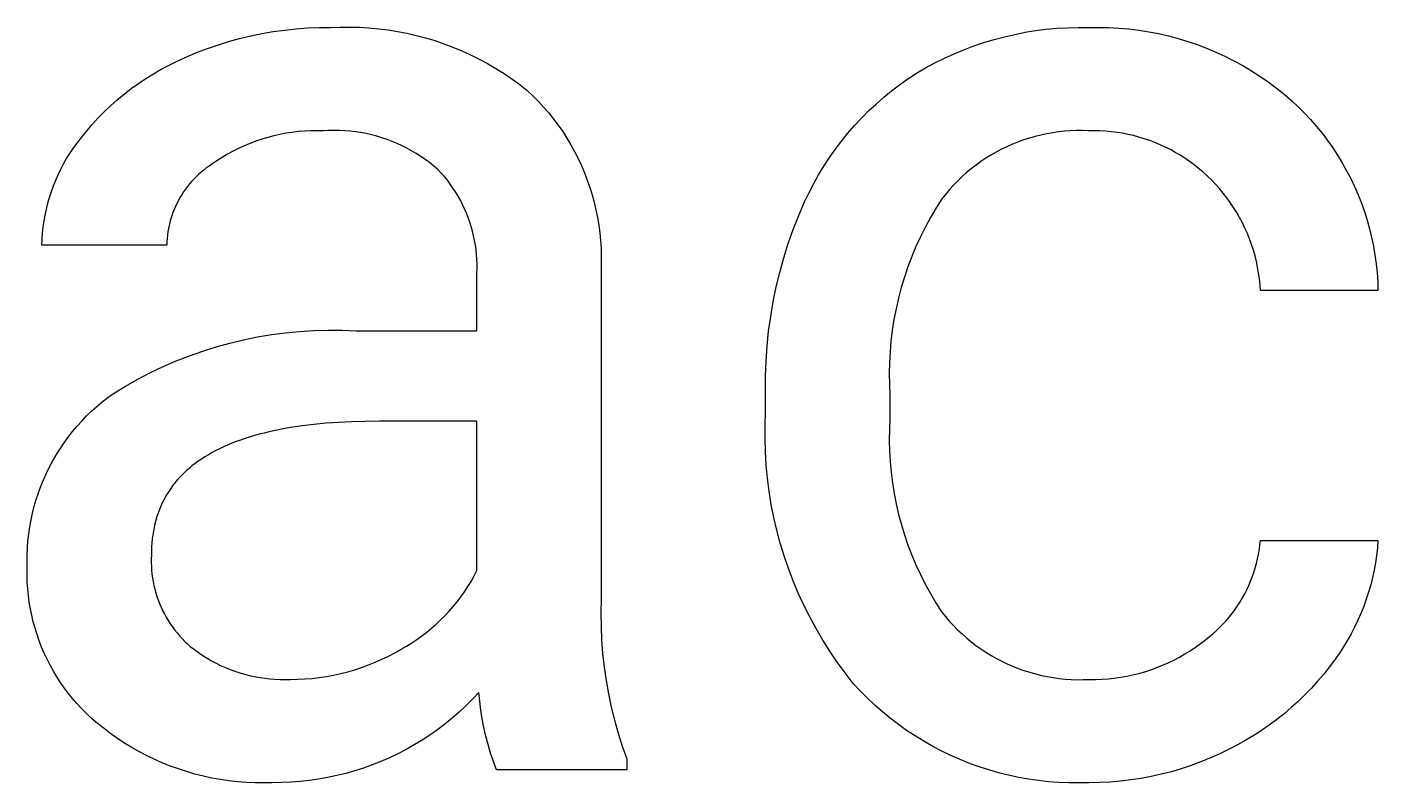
# Model space of a CAD drawing. Header units: millimetres. Extents: x -1246 to 2331, y -493 to 2006.
# Drawn here: x 2219.25 to 2254.56, y -176.52 to -156.76 of the extents above; entities that cross this region are included whole.
import ezdxf

# ---------------------------------------------------------------- set-up
doc = ezdxf.new("R2010")
doc.units = ezdxf.units.MM
doc.header["$MEASUREMENT"] = 0
doc.layers.add('Domyślny', color=7, linetype='Continuous', true_color=0x000000)

msp = doc.modelspace()

# ---------------------------------------------------------------- linework, layer by layer
at = {"layer": 'Domyślny'}
for p, q in [((2227.433, -156.763), (2227.684, -156.761)), ((2227.684, -156.761), (2227.935, -156.767)), ((2224.512, -157.141), (2224.802, -157.062)), ((2224.802, -157.062), (2225.094, -156.991)), ((2225.094, -156.991), (2225.389, -156.931)), ((2225.389, -156.931), (2225.685, -156.88)), ((2225.685, -156.88), (2225.983, -156.839)), ((2225.983, -156.839), (2226.282, -156.808)), ((2226.282, -156.808), (2226.581, -156.786)), ((2226.581, -156.786), (2226.882, -156.775)), ((2226.882, -156.775), (2227.182, -156.773)), ((2227.182, -156.773), (2227.433, -156.763)), ((2227.935, -156.767), (2228.186, -156.782)), ((2228.186, -156.782), (2228.436, -156.805)), ((2228.436, -156.805), (2228.685, -156.836)), ((2228.685, -156.836), (2228.932, -156.876)), ((2228.932, -156.876), (2229.179, -156.924)), ((2229.179, -156.924), (2229.423, -156.98)), ((2229.423, -156.98), (2229.666, -157.044)), ((2229.666, -157.044), (2229.906, -157.117)), ((2244.258, -157.166), (2244.524, -157.086)), ((2244.524, -157.086), (2244.792, -157.014)), ((2244.792, -157.014), (2245.063, -156.952)), ((2245.063, -156.952), (2245.335, -156.899)), ((2245.335, -156.899), (2245.609, -156.855)), ((2245.609, -156.855), (2245.885, -156.82)), ((2245.885, -156.82), (2246.161, -156.794)), ((2246.161, -156.794), (2246.438, -156.778)), ((2246.438, -156.778), (2246.716, -156.771)), ((2246.716, -156.771), (2246.993, -156.773)), ((2246.993, -156.773), (2247.256, -156.769)), ((2247.256, -156.769), (2247.519, -156.774)), ((2247.519, -156.774), (2247.781, -156.788)), ((2247.781, -156.788), (2248.043, -156.811)), ((2248.043, -156.811), (2248.303, -156.842)), ((2248.303, -156.842), (2248.563, -156.883)), ((2248.563, -156.883), (2248.821, -156.933)), ((2248.821, -156.933), (2249.077, -156.992)), ((2249.077, -156.992), (2249.331, -157.059)), ((2249.331, -157.059), (2249.582, -157.135)), ((2223.384, -157.555), (2223.661, -157.438)), ((2223.661, -157.438), (2223.941, -157.33)), ((2223.941, -157.33), (2224.225, -157.231)), ((2224.225, -157.231), (2224.512, -157.141)), ((2229.906, -157.117), (2230.144, -157.198)), ((2230.144, -157.198), (2230.379, -157.286)), ((2230.379, -157.286), (2230.611, -157.382)), ((2230.611, -157.382), (2230.839, -157.486)), ((2243.227, -157.575), (2243.479, -157.46)), ((2243.479, -157.46), (2243.736, -157.353)), ((2243.736, -157.353), (2243.995, -157.255)), ((2243.995, -157.255), (2244.258, -157.166)), ((2249.582, -157.135), (2249.831, -157.22)), ((2249.831, -157.22), (2250.076, -157.313)), ((2250.076, -157.313), (2250.318, -157.415)), ((2250.318, -157.415), (2250.557, -157.525)), ((2222.755, -157.864), (2222.961, -157.754)), ((2222.961, -157.754), (2223.171, -157.651)), ((2223.171, -157.651), (2223.384, -157.555)), ((2230.839, -157.486), (2231.064, -157.598)), ((2231.064, -157.598), (2231.285, -157.717)), ((2231.285, -157.717), (2231.502, -157.843)), ((2242.734, -157.83), (2242.978, -157.698)), ((2242.978, -157.698), (2243.227, -157.575)), ((2250.557, -157.525), (2250.792, -157.643)), ((2250.792, -157.643), (2251.022, -157.769)), ((2251.022, -157.769), (2251.248, -157.903)), ((2222.162, -158.234), (2222.355, -158.104)), ((2222.355, -158.104), (2222.553, -157.98)), ((2222.553, -157.98), (2222.755, -157.864)), ((2231.502, -157.843), (2231.715, -157.977)), ((2231.715, -157.977), (2231.922, -158.118)), ((2231.922, -158.118), (2232.126, -158.265)), ((2242.055, -158.269), (2242.272, -158.116)), ((2242.272, -158.116), (2242.494, -157.97)), ((2242.494, -157.97), (2242.734, -157.83)), ((2251.248, -157.903), (2251.469, -158.045)), ((2251.469, -158.045), (2251.685, -158.194)), ((2221.608, -158.664), (2221.788, -158.514)), ((2221.788, -158.514), (2221.972, -158.371)), ((2221.972, -158.371), (2222.162, -158.234)), ((2232.126, -158.265), (2232.324, -158.419)), ((2232.324, -158.419), (2232.471, -158.559)), ((2241.638, -158.598), (2241.844, -158.43)), ((2241.844, -158.43), (2242.055, -158.269)), ((2251.685, -158.194), (2251.896, -158.351)), ((2251.896, -158.351), (2252.101, -158.515)), ((2252.101, -158.515), (2252.301, -158.686)), ((2221.265, -158.98), (2221.434, -158.819)), ((2221.434, -158.819), (2221.608, -158.664)), ((2232.471, -158.559), (2232.614, -158.704)), ((2232.614, -158.704), (2232.751, -158.853)), ((2232.751, -158.853), (2232.884, -159.007)), ((2241.244, -158.954), (2241.438, -158.773)), ((2241.438, -158.773), (2241.638, -158.598)), ((2252.301, -158.686), (2252.472, -158.845)), ((2252.472, -158.845), (2252.637, -159.01)), ((2220.944, -159.319), (2221.102, -159.147)), ((2221.102, -159.147), (2221.265, -158.98)), ((2232.884, -159.007), (2233.011, -159.166)), ((2233.011, -159.166), (2233.132, -159.329)), ((2240.876, -159.337), (2241.057, -159.142)), ((2241.057, -159.142), (2241.244, -158.954)), ((2252.637, -159.01), (2252.796, -159.181)), ((2252.796, -159.181), (2252.95, -159.357)), ((2220.647, -159.679), (2220.792, -159.497)), ((2220.792, -159.497), (2220.944, -159.319)), ((2225.856, -159.57), (2225.697, -159.606)), ((2226.016, -159.539), (2225.856, -159.57)), ((2226.177, -159.514), (2226.016, -159.539)), ((2226.339, -159.495), (2226.177, -159.514)), ((2226.501, -159.481), (2226.339, -159.495)), ((2226.664, -159.472), (2226.501, -159.481)), ((2226.827, -159.47), (2226.664, -159.472)), ((2226.99, -159.472), (2226.827, -159.47)), ((2227.131, -159.465), (2226.99, -159.472)), ((2227.272, -159.462), (2227.131, -159.465)), ((2227.414, -159.464), (2227.272, -159.462)), ((2227.555, -159.47), (2227.414, -159.464)), ((2227.696, -159.482), (2227.555, -159.47)), ((2227.836, -159.499), (2227.696, -159.482)), ((2227.976, -159.52), (2227.836, -159.499)), ((2228.115, -159.546), (2227.976, -159.52)), ((2228.253, -159.577), (2228.115, -159.546)), ((2228.389, -159.613), (2228.253, -159.577)), ((2233.132, -159.329), (2233.248, -159.495)), ((2233.248, -159.495), (2233.359, -159.666)), ((2240.534, -159.743), (2240.701, -159.537)), ((2240.701, -159.537), (2240.876, -159.337)), ((2245.747, -159.584), (2245.595, -159.622)), ((2245.901, -159.551), (2245.747, -159.584)), ((2246.055, -159.524), (2245.901, -159.551)), ((2246.21, -159.502), (2246.055, -159.524)), ((2246.366, -159.485), (2246.21, -159.502)), ((2246.523, -159.474), (2246.366, -159.485)), ((2246.68, -159.468), (2246.523, -159.474)), ((2246.837, -159.467), (2246.68, -159.468)), ((2246.993, -159.472), (2246.837, -159.467)), ((2247.141, -159.471), (2246.993, -159.472)), ((2247.289, -159.474), (2247.141, -159.471)), ((2247.436, -159.483), (2247.289, -159.474)), ((2247.583, -159.497), (2247.436, -159.483)), ((2247.73, -159.515), (2247.583, -159.497)), ((2247.876, -159.538), (2247.73, -159.515)), ((2248.021, -159.567), (2247.876, -159.538)), ((2248.165, -159.6), (2248.021, -159.567)), ((2252.95, -159.357), (2253.098, -159.539)), ((2253.098, -159.539), (2253.239, -159.725)), ((2220.369, -160.065), (2220.457, -159.933)), ((2220.457, -159.933), (2220.55, -159.805)), ((2220.55, -159.805), (2220.647, -159.679)), ((2224.778, -159.934), (2224.633, -160.007)), ((2224.927, -159.866), (2224.778, -159.934)), ((2225.077, -159.803), (2224.927, -159.866)), ((2225.23, -159.746), (2225.077, -159.803)), ((2225.384, -159.694), (2225.23, -159.746)), ((2225.54, -159.647), (2225.384, -159.694)), ((2225.697, -159.606), (2225.54, -159.647)), ((2228.525, -159.654), (2228.389, -159.613)), ((2228.659, -159.699), (2228.525, -159.654)), ((2228.791, -159.749), (2228.659, -159.699)), ((2228.921, -159.803), (2228.791, -159.749)), ((2229.05, -159.862), (2228.921, -159.803)), ((2229.176, -159.925), (2229.05, -159.862)), ((2229.3, -159.993), (2229.176, -159.925)), ((2233.359, -159.666), (2233.463, -159.84)), ((2233.463, -159.84), (2233.561, -160.018)), ((2240.374, -159.955), (2240.534, -159.743)), ((2244.858, -159.889), (2244.717, -159.957)), ((2245.002, -159.825), (2244.858, -159.889)), ((2245.147, -159.767), (2245.002, -159.825)), ((2245.295, -159.713), (2245.147, -159.767)), ((2245.444, -159.665), (2245.295, -159.713)), ((2245.595, -159.622), (2245.444, -159.665)), ((2248.308, -159.638), (2248.165, -159.6)), ((2248.449, -159.681), (2248.308, -159.638)), ((2248.589, -159.729), (2248.449, -159.681)), ((2248.727, -159.781), (2248.589, -159.729)), ((2248.863, -159.838), (2248.727, -159.781)), ((2248.997, -159.9), (2248.863, -159.838)), ((2249.13, -159.966), (2248.997, -159.9)), ((2253.239, -159.725), (2253.373, -159.916)), ((2253.373, -159.916), (2253.502, -160.111)), ((2220.206, -160.337), (2220.285, -160.2)), ((2220.285, -160.2), (2220.369, -160.065)), ((2224.212, -160.254), (2224.077, -160.346)), ((2224.349, -160.167), (2224.212, -160.254)), ((2224.49, -160.084), (2224.349, -160.167)), ((2224.633, -160.007), (2224.49, -160.084)), ((2229.422, -160.065), (2229.3, -159.993)), ((2229.541, -160.141), (2229.422, -160.065)), ((2229.658, -160.221), (2229.541, -160.141)), ((2229.771, -160.305), (2229.658, -160.221)), ((2233.561, -160.018), (2233.654, -160.199)), ((2233.654, -160.199), (2233.739, -160.383)), ((2240.075, -160.395), (2240.221, -160.172)), ((2240.221, -160.172), (2240.374, -159.955)), ((2244.178, -160.278), (2244.051, -160.37)), ((2244.309, -160.191), (2244.178, -160.278)), ((2244.442, -160.108), (2244.309, -160.191)), ((2244.578, -160.03), (2244.442, -160.108)), ((2244.717, -159.957), (2244.578, -160.03)), ((2249.259, -160.037), (2249.13, -159.966)), ((2249.387, -160.112), (2249.259, -160.037)), ((2249.511, -160.191), (2249.387, -160.112)), ((2249.633, -160.275), (2249.511, -160.191)), ((2249.752, -160.362), (2249.633, -160.275)), ((2253.502, -160.111), (2253.623, -160.311)), ((2219.998, -160.765), (2220.063, -160.62)), ((2220.063, -160.62), (2220.132, -160.478)), ((2220.132, -160.478), (2220.206, -160.337)), ((2223.734, -160.612), (2223.671, -160.672)), ((2223.799, -160.554), (2223.734, -160.612)), ((2223.866, -160.499), (2223.799, -160.554)), ((2223.935, -160.445), (2223.866, -160.499)), ((2224.005, -160.395), (2223.935, -160.445)), ((2224.077, -160.346), (2224.005, -160.395)), ((2229.882, -160.393), (2229.771, -160.305)), ((2229.989, -160.485), (2229.882, -160.393)), ((2230.074, -160.576), (2229.989, -160.485)), ((2230.156, -160.67), (2230.074, -160.576)), ((2233.739, -160.383), (2233.819, -160.57)), ((2233.819, -160.57), (2233.892, -160.76)), ((2239.808, -160.853), (2239.938, -160.622)), ((2239.938, -160.622), (2240.075, -160.395)), ((2243.806, -160.566), (2243.689, -160.67)), ((2243.927, -160.466), (2243.806, -160.566)), ((2244.051, -160.37), (2243.927, -160.466)), ((2249.868, -160.454), (2249.752, -160.362)), ((2249.981, -160.549), (2249.868, -160.454)), ((2250.091, -160.648), (2249.981, -160.549)), ((2253.623, -160.311), (2253.737, -160.515)), ((2253.737, -160.515), (2253.845, -160.722)), ((2219.885, -161.062), (2219.939, -160.912)), ((2219.939, -160.912), (2219.998, -160.765)), ((2223.44, -160.931), (2223.388, -161.001)), ((2223.495, -160.863), (2223.44, -160.931)), ((2223.551, -160.797), (2223.495, -160.863)), ((2223.61, -160.733), (2223.551, -160.797)), ((2223.671, -160.672), (2223.61, -160.733)), ((2230.234, -160.767), (2230.156, -160.67)), ((2230.309, -160.866), (2230.234, -160.767)), ((2230.38, -160.968), (2230.309, -160.866)), ((2230.448, -161.072), (2230.38, -160.968)), ((2233.892, -160.76), (2233.959, -160.952)), ((2233.959, -160.952), (2234.019, -161.146)), ((2239.686, -161.089), (2239.808, -160.853)), ((2243.466, -160.891), (2243.36, -161.007)), ((2243.576, -160.779), (2243.466, -160.891)), ((2243.689, -160.67), (2243.576, -160.779)), ((2250.201, -160.755), (2250.091, -160.648)), ((2250.308, -160.867), (2250.201, -160.755)), ((2250.411, -160.981), (2250.308, -160.867)), ((2250.51, -161.1), (2250.411, -160.981)), ((2253.845, -160.722), (2253.945, -160.933)), ((2253.945, -160.933), (2254.038, -161.148)), ((2219.793, -161.365), (2219.836, -161.212)), ((2219.836, -161.212), (2219.885, -161.062)), ((2223.204, -161.295), (2223.165, -161.373)), ((2223.247, -161.219), (2223.204, -161.295)), ((2223.291, -161.145), (2223.247, -161.219)), ((2223.339, -161.072), (2223.291, -161.145)), ((2223.388, -161.001), (2223.339, -161.072)), ((2230.513, -161.178), (2230.448, -161.072)), ((2230.574, -161.287), (2230.513, -161.178)), ((2230.631, -161.397), (2230.574, -161.287)), ((2234.019, -161.146), (2234.072, -161.342)), ((2234.072, -161.342), (2234.119, -161.539)), ((2239.417, -161.689), (2239.572, -161.329)), ((2239.572, -161.329), (2239.686, -161.089)), ((2243.161, -161.249), (2243.008, -161.489)), ((2243.258, -161.126), (2243.161, -161.249)), ((2243.36, -161.007), (2243.258, -161.126)), ((2250.605, -161.221), (2250.51, -161.1)), ((2250.695, -161.346), (2250.605, -161.221)), ((2250.781, -161.474), (2250.695, -161.346)), ((2254.038, -161.148), (2254.124, -161.365)), ((2219.694, -161.83), (2219.722, -161.674)), ((2219.722, -161.674), (2219.755, -161.519)), ((2219.755, -161.519), (2219.793, -161.365)), ((2223.033, -161.694), (2223.007, -161.777)), ((2223.062, -161.612), (2223.033, -161.694)), ((2223.094, -161.531), (2223.062, -161.612)), ((2223.128, -161.451), (2223.094, -161.531)), ((2223.165, -161.373), (2223.128, -161.451)), ((2230.684, -161.51), (2230.631, -161.397)), ((2230.734, -161.624), (2230.684, -161.51)), ((2230.779, -161.74), (2230.734, -161.624)), ((2234.119, -161.539), (2234.159, -161.739)), ((2239.274, -162.053), (2239.417, -161.689)), ((2243.008, -161.489), (2242.864, -161.735)), ((2250.863, -161.605), (2250.781, -161.474)), ((2250.94, -161.739), (2250.863, -161.605)), ((2254.124, -161.365), (2254.202, -161.585)), ((2254.202, -161.585), (2254.272, -161.808)), ((2219.655, -162.145), (2219.672, -161.987)), ((2219.672, -161.987), (2219.694, -161.83)), ((2222.946, -162.03), (2222.931, -162.116)), ((2222.963, -161.945), (2222.946, -162.03)), ((2222.984, -161.86), (2222.963, -161.945)), ((2223.007, -161.777), (2222.984, -161.86)), ((2230.821, -161.857), (2230.779, -161.74)), ((2230.858, -161.976), (2230.821, -161.857)), ((2230.892, -162.095), (2230.858, -161.976)), ((2234.159, -161.739), (2234.192, -161.939)), ((2234.192, -161.939), (2234.218, -162.141)), ((2239.143, -162.422), (2239.274, -162.053)), ((2242.728, -161.985), (2242.6, -162.24)), ((2242.864, -161.735), (2242.728, -161.985)), ((2251.012, -161.875), (2250.94, -161.739)), ((2251.079, -162.014), (2251.012, -161.875)), ((2251.142, -162.155), (2251.079, -162.014)), ((2254.272, -161.808), (2254.335, -162.033)), ((2254.335, -162.033), (2254.39, -162.26)), ((2219.638, -162.462), (2219.644, -162.303)), ((2219.644, -162.303), (2219.655, -162.145)), ((2222.905, -162.375), (2222.902, -162.462)), ((2222.911, -162.288), (2222.905, -162.375)), ((2222.919, -162.202), (2222.911, -162.288)), ((2222.931, -162.116), (2222.919, -162.202)), ((2230.921, -162.216), (2230.892, -162.095)), ((2230.947, -162.338), (2230.921, -162.216)), ((2230.968, -162.461), (2230.947, -162.338)), ((2234.218, -162.141), (2234.238, -162.343)), ((2234.238, -162.343), (2234.25, -162.546)), ((2242.6, -162.24), (2242.482, -162.499)), ((2251.199, -162.298), (2251.142, -162.155)), ((2251.252, -162.443), (2251.199, -162.298)), ((2254.39, -162.26), (2254.438, -162.489)), ((2222.902, -162.462), (2219.638, -162.462)), ((2230.985, -162.584), (2230.968, -162.461)), ((2230.998, -162.708), (2230.985, -162.584)), ((2231.006, -162.832), (2230.998, -162.708)), ((2234.25, -162.546), (2234.256, -162.749)), ((2234.256, -162.749), (2234.254, -162.952)), ((2239.026, -162.796), (2239.143, -162.422)), ((2242.372, -162.761), (2242.271, -163.028)), ((2242.482, -162.499), (2242.372, -162.761)), ((2251.299, -162.59), (2251.252, -162.443)), ((2251.342, -162.738), (2251.299, -162.59)), ((2251.379, -162.888), (2251.342, -162.738)), ((2254.438, -162.489), (2254.477, -162.72)), ((2254.477, -162.72), (2254.509, -162.951)), ((2231.011, -162.956), (2231.006, -162.832)), ((2231.007, -163.205), (2231.011, -163.081)), ((2231.011, -163.081), (2231.011, -162.956)), ((2234.254, -162.952), (2234.254, -171.719)), ((2238.921, -163.173), (2239.026, -162.796)), ((2242.271, -163.028), (2242.18, -163.298)), ((2251.411, -163.038), (2251.379, -162.888)), ((2251.437, -163.19), (2251.411, -163.038)), ((2254.509, -162.951), (2254.532, -163.184)), ((2231.007, -164.702), (2231.007, -163.205)), ((2238.829, -163.553), (2238.921, -163.173)), ((2242.18, -163.298), (2242.097, -163.57)), ((2251.458, -163.343), (2251.437, -163.19)), ((2251.474, -163.496), (2251.458, -163.343)), ((2254.532, -163.184), (2254.548, -163.417)), ((2254.548, -163.417), (2254.556, -163.65)), ((2238.75, -163.937), (2238.829, -163.553)), ((2242.097, -163.57), (2242.025, -163.846)), ((2251.485, -163.65), (2251.474, -163.496)), ((2254.556, -163.65), (2251.485, -163.65)), ((2238.684, -164.322), (2238.75, -163.937)), ((2241.961, -164.123), (2241.907, -164.403)), ((2242.025, -163.846), (2241.961, -164.123)), ((2238.631, -164.71), (2238.684, -164.322)), ((2241.907, -164.403), (2241.863, -164.684)), ((2224.909, -164.934), (2225.272, -164.86)), ((2225.272, -164.86), (2225.637, -164.799)), ((2225.637, -164.799), (2226.003, -164.751)), ((2226.003, -164.751), (2226.371, -164.716)), ((2226.371, -164.716), (2226.74, -164.693)), ((2226.74, -164.693), (2227.11, -164.683)), ((2227.11, -164.683), (2227.48, -164.686)), ((2227.48, -164.686), (2227.849, -164.702)), ((2227.849, -164.702), (2231.007, -164.702)), ((2238.592, -165.1), (2238.631, -164.71)), ((2241.863, -164.684), (2241.828, -164.967)), ((2223.492, -165.352), (2223.84, -165.229)), ((2223.84, -165.229), (2224.193, -165.118)), ((2224.193, -165.118), (2224.55, -165.02)), ((2224.55, -165.02), (2224.909, -164.934)), ((2238.566, -165.49), (2238.592, -165.1)), ((2241.828, -164.967), (2241.803, -165.251)), ((2222.808, -165.633), (2223.147, -165.486)), ((2223.147, -165.486), (2223.492, -165.352)), ((2238.553, -165.882), (2238.566, -165.49)), ((2241.788, -165.535), (2241.783, -165.82)), ((2241.803, -165.251), (2241.788, -165.535)), ((2222.145, -165.961), (2222.474, -165.792)), ((2222.474, -165.792), (2222.808, -165.633)), ((2238.553, -166.273), (2238.553, -165.882)), ((2241.783, -165.82), (2241.787, -166.105)), ((2221.507, -166.335), (2221.823, -166.143)), ((2221.823, -166.143), (2222.145, -165.961)), ((2238.553, -166.819), (2238.553, -166.273)), ((2241.787, -166.105), (2241.801, -166.389)), ((2221.074, -166.675), (2221.215, -166.557)), ((2221.215, -166.557), (2221.359, -166.443)), ((2221.359, -166.443), (2221.507, -166.335)), ((2241.801, -166.389), (2241.801, -167.001)), ((2220.679, -167.059), (2220.806, -166.926)), ((2220.806, -166.926), (2220.938, -166.799)), ((2220.938, -166.799), (2221.074, -166.675)), ((2238.54, -167.165), (2238.553, -166.819)), ((2241.801, -167.001), (2241.788, -167.28)), ((2220.325, -167.481), (2220.438, -167.336)), ((2220.438, -167.336), (2220.556, -167.195)), ((2220.556, -167.195), (2220.679, -167.059)), ((2225.58, -167.34), (2225.447, -167.372)), ((2225.854, -167.282), (2225.58, -167.34)), ((2226.139, -167.231), (2225.854, -167.282)), ((2226.436, -167.187), (2226.139, -167.231)), ((2226.745, -167.149), (2226.436, -167.187)), ((2227.065, -167.118), (2226.745, -167.149)), ((2227.397, -167.095), (2227.065, -167.118)), ((2227.741, -167.077), (2227.397, -167.095)), ((2228.096, -167.067), (2227.741, -167.077)), ((2228.463, -167.064), (2228.096, -167.067)), ((2231.007, -167.064), (2228.463, -167.064)), ((2231.007, -170.965), (2231.007, -167.064)), ((2238.538, -167.512), (2238.54, -167.165)), ((2241.788, -167.28), (2241.784, -167.559)), ((2220.114, -167.782), (2220.216, -167.629)), ((2220.216, -167.629), (2220.325, -167.481)), ((2224.492, -167.686), (2224.386, -167.733)), ((2224.601, -167.641), (2224.492, -167.686)), ((2224.713, -167.597), (2224.601, -167.641)), ((2224.828, -167.556), (2224.713, -167.597)), ((2224.946, -167.516), (2224.828, -167.556)), ((2225.067, -167.477), (2224.946, -167.516)), ((2225.191, -167.44), (2225.067, -167.477)), ((2225.318, -167.405), (2225.191, -167.44)), ((2225.447, -167.372), (2225.318, -167.405)), ((2238.547, -167.859), (2238.538, -167.512)), ((2241.784, -167.559), (2241.791, -167.839)), ((2219.924, -168.096), (2220.016, -167.937)), ((2220.016, -167.937), (2220.114, -167.782)), ((2223.809, -168.051), (2223.723, -168.11)), ((2223.898, -167.994), (2223.809, -168.051)), ((2223.99, -167.938), (2223.898, -167.994)), ((2224.084, -167.884), (2223.99, -167.938)), ((2224.182, -167.832), (2224.084, -167.884)), ((2224.282, -167.782), (2224.182, -167.832)), ((2224.386, -167.733), (2224.282, -167.782)), ((2238.568, -168.205), (2238.547, -167.859)), ((2241.791, -167.839), (2241.806, -168.118)), ((2219.756, -168.423), (2219.837, -168.258)), ((2219.837, -168.258), (2219.924, -168.096)), ((2223.409, -168.363), (2223.337, -168.43)), ((2223.483, -168.297), (2223.409, -168.363)), ((2223.56, -168.233), (2223.483, -168.297)), ((2223.64, -168.17), (2223.56, -168.233)), ((2223.723, -168.11), (2223.64, -168.17)), ((2238.601, -168.55), (2238.568, -168.205)), ((2241.806, -168.118), (2241.832, -168.397)), ((2241.832, -168.397), (2241.866, -168.674)), ((2219.548, -168.933), (2219.611, -168.761)), ((2219.611, -168.761), (2219.681, -168.591)), ((2219.681, -168.591), (2219.756, -168.423)), ((2223.052, -168.755), (2223.024, -168.793)), ((2223.081, -168.717), (2223.052, -168.755)), ((2223.11, -168.68), (2223.081, -168.717)), ((2223.141, -168.643), (2223.11, -168.68)), ((2223.203, -168.57), (2223.141, -168.643)), ((2223.269, -168.499), (2223.203, -168.57)), ((2223.337, -168.43), (2223.269, -168.499)), ((2238.645, -168.894), (2238.601, -168.55)), ((2241.866, -168.674), (2241.911, -168.95)), ((2219.438, -169.284), (2219.49, -169.107)), ((2219.49, -169.107), (2219.548, -168.933)), ((2222.826, -169.114), (2222.805, -169.156)), ((2222.848, -169.072), (2222.826, -169.114)), ((2222.871, -169.031), (2222.848, -169.072)), ((2222.895, -168.991), (2222.871, -169.031)), ((2222.919, -168.95), (2222.895, -168.991)), ((2222.944, -168.91), (2222.919, -168.95)), ((2222.97, -168.871), (2222.944, -168.91)), ((2222.997, -168.832), (2222.97, -168.871)), ((2223.024, -168.793), (2222.997, -168.832)), ((2238.701, -169.236), (2238.645, -168.894)), ((2241.911, -168.95), (2241.964, -169.225)), ((2219.354, -169.641), (2219.393, -169.462)), ((2219.393, -169.462), (2219.438, -169.284)), ((2222.675, -169.463), (2222.644, -169.554)), ((2222.708, -169.373), (2222.675, -169.463)), ((2222.726, -169.329), (2222.708, -169.373)), ((2222.744, -169.285), (2222.726, -169.329)), ((2222.764, -169.242), (2222.744, -169.285)), ((2222.784, -169.199), (2222.764, -169.242)), ((2222.805, -169.156), (2222.784, -169.199)), ((2238.768, -169.576), (2238.701, -169.236)), ((2241.964, -169.225), (2242.028, -169.497)), ((2219.294, -170.003), (2219.32, -169.822)), ((2219.32, -169.822), (2219.354, -169.641)), ((2222.592, -169.742), (2222.57, -169.838)), ((2222.616, -169.647), (2222.592, -169.742)), ((2222.644, -169.554), (2222.616, -169.647)), ((2238.846, -169.914), (2238.768, -169.576)), ((2242.028, -169.497), (2242.1, -169.767)), ((2242.1, -169.767), (2242.181, -170.035)), ((2219.273, -170.186), (2219.294, -170.003)), ((2222.522, -170.138), (2222.511, -170.241)), ((2222.535, -170.036), (2222.522, -170.138)), ((2222.551, -169.936), (2222.535, -170.036)), ((2222.57, -169.838), (2222.551, -169.936)), ((2238.936, -170.249), (2238.846, -169.914)), ((2242.181, -170.035), (2242.272, -170.299)), ((2251.472, -170.298), (2251.485, -170.177)), ((2251.485, -170.177), (2254.556, -170.177)), ((2254.556, -170.177), (2254.54, -170.373)), ((2219.251, -170.553), (2219.259, -170.369)), ((2219.259, -170.369), (2219.273, -170.186)), ((2222.5, -170.453), (2222.498, -170.562)), ((2222.504, -170.346), (2222.5, -170.453)), ((2222.511, -170.241), (2222.504, -170.346)), ((2239.037, -170.581), (2238.936, -170.249)), ((2242.272, -170.299), (2242.372, -170.561)), ((2251.435, -170.54), (2251.456, -170.42)), ((2251.456, -170.42), (2251.472, -170.298)), ((2254.54, -170.373), (2254.518, -170.569)), ((2219.249, -170.736), (2219.251, -170.553)), ((2219.254, -170.92), (2219.249, -170.736)), ((2222.498, -170.562), (2222.495, -170.661)), ((2222.495, -170.661), (2222.495, -170.761)), ((2222.495, -170.761), (2222.498, -170.86)), ((2222.498, -170.86), (2222.505, -170.96)), ((2239.149, -170.909), (2239.037, -170.581)), ((2242.372, -170.561), (2242.48, -170.818)), ((2242.48, -170.818), (2242.598, -171.072)), ((2251.349, -170.896), (2251.382, -170.779)), ((2251.382, -170.779), (2251.411, -170.66)), ((2251.411, -170.66), (2251.435, -170.54)), ((2254.489, -170.763), (2254.454, -170.957)), ((2254.518, -170.569), (2254.489, -170.763)), ((2219.253, -171.095), (2219.254, -170.92)), ((2219.257, -171.269), (2219.253, -171.095)), ((2222.505, -170.96), (2222.515, -171.059)), ((2222.515, -171.059), (2222.528, -171.157)), ((2222.528, -171.157), (2222.544, -171.255)), ((2230.853, -171.248), (2230.932, -171.108)), ((2230.932, -171.108), (2231.007, -170.965)), ((2239.272, -171.233), (2239.149, -170.909)), ((2239.406, -171.553), (2239.272, -171.233)), ((2242.598, -171.072), (2242.724, -171.322)), ((2251.228, -171.242), (2251.272, -171.128)), ((2251.272, -171.128), (2251.313, -171.013)), ((2251.313, -171.013), (2251.349, -170.896)), ((2254.413, -171.15), (2254.365, -171.34)), ((2254.454, -170.957), (2254.413, -171.15)), ((2219.268, -171.444), (2219.257, -171.269)), ((2219.285, -171.618), (2219.268, -171.444)), ((2222.544, -171.255), (2222.564, -171.353)), ((2222.564, -171.353), (2222.587, -171.45)), ((2222.587, -171.45), (2222.614, -171.546)), ((2222.614, -171.546), (2222.643, -171.641)), ((2230.588, -171.652), (2230.681, -171.52)), ((2230.681, -171.52), (2230.769, -171.385)), ((2230.769, -171.385), (2230.853, -171.248)), ((2239.55, -171.868), (2239.406, -171.553)), ((2242.724, -171.322), (2242.858, -171.567)), ((2242.858, -171.567), (2243.001, -171.807)), ((2251.013, -171.681), (2251.072, -171.574)), ((2251.072, -171.574), (2251.128, -171.466)), ((2251.128, -171.466), (2251.179, -171.355)), ((2251.179, -171.355), (2251.228, -171.242)), ((2254.31, -171.53), (2254.25, -171.717)), ((2254.365, -171.34), (2254.31, -171.53)), ((2219.308, -171.791), (2219.285, -171.618)), ((2219.337, -171.963), (2219.308, -171.791)), ((2222.643, -171.641), (2222.676, -171.735)), ((2222.676, -171.735), (2222.712, -171.828)), ((2222.712, -171.828), (2222.751, -171.919)), ((2222.751, -171.919), (2222.793, -172.01)), ((2230.283, -172.026), (2230.389, -171.905)), ((2230.389, -171.905), (2230.49, -171.78)), ((2230.49, -171.78), (2230.588, -171.652)), ((2234.254, -171.719), (2234.246, -172.073)), ((2239.705, -172.179), (2239.55, -171.868)), ((2243.001, -171.807), (2243.152, -172.043)), ((2250.814, -171.99), (2250.884, -171.889)), ((2250.884, -171.889), (2250.95, -171.786)), ((2250.95, -171.786), (2251.013, -171.681)), ((2254.183, -171.902), (2254.11, -172.085)), ((2254.25, -171.717), (2254.183, -171.902)), ((2219.371, -172.134), (2219.337, -171.963)), ((2219.412, -172.304), (2219.371, -172.134)), ((2222.793, -172.01), (2222.838, -172.098)), ((2222.838, -172.098), (2222.886, -172.186)), ((2222.886, -172.186), (2222.937, -172.271)), ((2222.937, -172.271), (2222.991, -172.355)), ((2229.942, -172.369), (2230.059, -172.258)), ((2230.059, -172.258), (2230.173, -172.144)), ((2230.173, -172.144), (2230.283, -172.026)), ((2234.246, -172.073), (2234.25, -172.427)), ((2239.87, -172.483), (2239.705, -172.179)), ((2243.152, -172.043), (2243.25, -172.166)), ((2243.25, -172.166), (2243.353, -172.286)), ((2243.353, -172.286), (2243.46, -172.402)), ((2250.503, -172.366), (2250.585, -172.276)), ((2250.585, -172.276), (2250.665, -172.183)), ((2250.665, -172.183), (2250.741, -172.088)), ((2250.741, -172.088), (2250.814, -171.99)), ((2254.03, -172.265), (2253.945, -172.443)), ((2254.11, -172.085), (2254.03, -172.265)), ((2219.458, -172.473), (2219.412, -172.304)), ((2219.51, -172.639), (2219.458, -172.473)), ((2219.567, -172.804), (2219.51, -172.639)), ((2222.991, -172.355), (2223.047, -172.437)), ((2223.047, -172.437), (2223.107, -172.517)), ((2223.107, -172.517), (2223.169, -172.595)), ((2223.169, -172.595), (2223.233, -172.671)), ((2229.568, -172.675), (2229.696, -172.577)), ((2229.696, -172.577), (2229.82, -172.475)), ((2229.82, -172.475), (2229.942, -172.369)), ((2234.25, -172.427), (2234.265, -172.782)), ((2240.046, -172.783), (2239.87, -172.483)), ((2243.46, -172.402), (2243.571, -172.514)), ((2243.571, -172.514), (2243.685, -172.622)), ((2243.685, -172.622), (2243.803, -172.727)), ((2250.144, -172.698), (2250.237, -172.62)), ((2250.237, -172.62), (2250.329, -172.538)), ((2250.329, -172.538), (2250.417, -172.454)), ((2250.417, -172.454), (2250.503, -172.366)), ((2253.854, -172.617), (2253.757, -172.788)), ((2253.945, -172.443), (2253.854, -172.617)), ((2219.631, -172.967), (2219.567, -172.804)), ((2219.699, -173.128), (2219.631, -172.967)), ((2223.233, -172.671), (2223.3, -172.744)), ((2223.3, -172.744), (2223.37, -172.816)), ((2223.37, -172.816), (2223.442, -172.885)), ((2223.442, -172.885), (2223.516, -172.951)), ((2223.516, -172.951), (2223.622, -173.033)), ((2229.025, -173.021), (2229.165, -172.941)), ((2229.165, -172.941), (2229.302, -172.857)), ((2229.302, -172.857), (2229.436, -172.768)), ((2229.436, -172.768), (2229.568, -172.675)), ((2234.265, -172.782), (2234.292, -173.135)), ((2240.231, -173.076), (2240.046, -172.783)), ((2243.803, -172.727), (2243.925, -172.827)), ((2243.925, -172.827), (2244.05, -172.923)), ((2244.05, -172.923), (2244.179, -173.014)), ((2249.649, -173.06), (2249.785, -172.969)), ((2249.785, -172.969), (2249.918, -172.873)), ((2249.918, -172.873), (2250.047, -172.773)), ((2250.047, -172.773), (2250.144, -172.698)), ((2253.655, -172.956), (2253.546, -173.121)), ((2253.757, -172.788), (2253.655, -172.956)), ((2219.773, -173.286), (2219.699, -173.128)), ((2219.853, -173.441), (2219.773, -173.286)), ((2223.622, -173.033), (2223.73, -173.112)), ((2223.73, -173.112), (2223.841, -173.186)), ((2223.841, -173.186), (2223.955, -173.257)), ((2223.955, -173.257), (2224.071, -173.324)), ((2224.071, -173.324), (2224.189, -173.387)), ((2228.347, -173.362), (2228.521, -173.285)), ((2228.521, -173.285), (2228.692, -173.203)), ((2228.692, -173.203), (2228.86, -173.115)), ((2228.86, -173.115), (2229.025, -173.021)), ((2234.292, -173.135), (2234.331, -173.487)), ((2240.426, -173.363), (2240.231, -173.076)), ((2244.179, -173.014), (2244.31, -173.102)), ((2244.31, -173.102), (2244.445, -173.184)), ((2244.445, -173.184), (2244.582, -173.262)), ((2244.582, -173.262), (2244.722, -173.335)), ((2244.722, -173.335), (2244.864, -173.403)), ((2249.076, -173.376), (2249.223, -173.304)), ((2249.223, -173.304), (2249.368, -173.228)), ((2249.368, -173.228), (2249.51, -173.146)), ((2249.51, -173.146), (2249.649, -173.06)), ((2253.433, -173.282), (2253.288, -173.479)), ((2253.546, -173.121), (2253.433, -173.282)), ((2219.938, -173.594), (2219.853, -173.441)), ((2220.028, -173.744), (2219.938, -173.594)), ((2224.189, -173.387), (2224.309, -173.446)), ((2224.309, -173.446), (2224.432, -173.501)), ((2224.432, -173.501), (2224.556, -173.551)), ((2224.556, -173.551), (2224.681, -173.598)), ((2224.681, -173.598), (2224.809, -173.639)), ((2224.809, -173.639), (2224.937, -173.677)), ((2224.937, -173.677), (2225.067, -173.71)), ((2227.075, -173.733), (2227.262, -173.698)), ((2227.262, -173.698), (2227.447, -173.657)), ((2227.447, -173.657), (2227.631, -173.61)), ((2227.631, -173.61), (2227.813, -173.557)), ((2227.813, -173.557), (2227.993, -173.498)), ((2227.993, -173.498), (2228.171, -173.433)), ((2228.171, -173.433), (2228.347, -173.362)), ((2234.331, -173.487), (2234.381, -173.838)), ((2240.63, -173.643), (2240.426, -173.363)), ((2240.844, -173.916), (2240.63, -173.643)), ((2244.864, -173.403), (2245.008, -173.466)), ((2245.008, -173.466), (2245.155, -173.524)), ((2245.155, -173.524), (2245.303, -173.577)), ((2245.303, -173.577), (2245.454, -173.625)), ((2245.454, -173.625), (2245.605, -173.668)), ((2245.605, -173.668), (2245.759, -173.706)), ((2245.759, -173.706), (2245.913, -173.738)), ((2247.988, -173.727), (2248.149, -173.693)), ((2248.149, -173.693), (2248.307, -173.654)), ((2248.307, -173.654), (2248.465, -173.609)), ((2248.465, -173.609), (2248.621, -173.558)), ((2248.621, -173.558), (2248.774, -173.503)), ((2248.774, -173.503), (2248.926, -173.442)), ((2248.926, -173.442), (2249.076, -173.376)), ((2253.137, -173.67), (2252.979, -173.857)), ((2253.288, -173.479), (2253.137, -173.67)), ((2220.123, -173.89), (2220.028, -173.744)), ((2220.223, -174.034), (2220.123, -173.89)), ((2220.328, -174.173), (2220.223, -174.034)), ((2225.067, -173.71), (2225.198, -173.739)), ((2225.198, -173.739), (2225.33, -173.763)), ((2225.33, -173.763), (2225.462, -173.782)), ((2225.462, -173.782), (2225.595, -173.797)), ((2225.595, -173.797), (2225.729, -173.808)), ((2225.729, -173.808), (2225.863, -173.814)), ((2225.863, -173.814), (2225.997, -173.815)), ((2225.997, -173.815), (2226.131, -173.812)), ((2226.131, -173.812), (2226.32, -173.808)), ((2226.32, -173.808), (2226.51, -173.799)), ((2226.51, -173.799), (2226.699, -173.783)), ((2226.699, -173.783), (2226.887, -173.761)), ((2226.887, -173.761), (2227.075, -173.733)), ((2234.381, -173.838), (2234.442, -174.187)), ((2241.025, -174.111), (2240.844, -173.916)), ((2245.913, -173.738), (2246.068, -173.765)), ((2246.068, -173.765), (2246.225, -173.786)), ((2246.225, -173.786), (2246.382, -173.802)), ((2246.382, -173.802), (2246.539, -173.812)), ((2246.539, -173.812), (2246.697, -173.818)), ((2246.697, -173.818), (2246.854, -173.817)), ((2246.854, -173.817), (2247.012, -173.812)), ((2247.012, -173.812), (2247.176, -173.812)), ((2247.176, -173.812), (2247.339, -173.806)), ((2247.339, -173.806), (2247.502, -173.795)), ((2247.502, -173.795), (2247.665, -173.778)), ((2247.665, -173.778), (2247.827, -173.755)), ((2247.827, -173.755), (2247.988, -173.727)), ((2252.815, -174.039), (2252.646, -174.215)), ((2252.979, -173.857), (2252.815, -174.039)), ((2220.437, -174.309), (2220.328, -174.173)), ((2220.551, -174.442), (2220.437, -174.309)), ((2230.893, -174.331), (2230.72, -174.502)), ((2231.06, -174.154), (2230.893, -174.331)), ((2231.08, -174.384), (2231.06, -174.154)), ((2231.109, -174.613), (2231.08, -174.384)), ((2234.442, -174.187), (2234.516, -174.534)), ((2241.212, -174.3), (2241.025, -174.111)), ((2241.405, -174.482), (2241.212, -174.3)), ((2252.47, -174.385), (2252.29, -174.549)), ((2252.646, -174.215), (2252.47, -174.385)), ((2220.67, -174.57), (2220.551, -174.442)), ((2220.793, -174.694), (2220.67, -174.57)), ((2220.92, -174.814), (2220.793, -174.694)), ((2230.542, -174.667), (2230.359, -174.826)), ((2230.72, -174.502), (2230.542, -174.667)), ((2231.145, -174.841), (2231.109, -174.613)), ((2234.516, -174.534), (2234.6, -174.878)), ((2241.605, -174.658), (2241.405, -174.482)), ((2241.811, -174.827), (2241.605, -174.658)), ((2252.103, -174.708), (2251.912, -174.86)), ((2252.29, -174.549), (2252.103, -174.708)), ((2221.051, -174.929), (2220.92, -174.814)), ((2221.227, -175.072), (2221.051, -174.929)), ((2221.407, -175.21), (2221.227, -175.072)), ((2230.17, -174.978), (2229.976, -175.125)), ((2230.359, -174.826), (2230.17, -174.978)), ((2231.188, -175.068), (2231.145, -174.841)), ((2231.239, -175.293), (2231.188, -175.068)), ((2234.6, -174.878), (2234.696, -175.219)), ((2242.022, -174.988), (2241.811, -174.827)), ((2242.238, -175.143), (2242.022, -174.988)), ((2251.716, -175.005), (2251.515, -175.145)), ((2251.912, -174.86), (2251.716, -175.005)), ((2221.591, -175.341), (2221.407, -175.21)), ((2221.78, -175.466), (2221.591, -175.341)), ((2221.973, -175.584), (2221.78, -175.466)), ((2229.574, -175.397), (2229.366, -175.523)), ((2229.777, -175.264), (2229.574, -175.397)), ((2229.976, -175.125), (2229.777, -175.264)), ((2231.297, -175.516), (2231.239, -175.293)), ((2234.696, -175.219), (2234.803, -175.557)), ((2242.46, -175.29), (2242.238, -175.143)), ((2242.687, -175.429), (2242.46, -175.29)), ((2242.918, -175.561), (2242.687, -175.429)), ((2251.1, -175.403), (2250.887, -175.521)), ((2251.31, -175.277), (2251.1, -175.403)), ((2251.515, -175.145), (2251.31, -175.277)), ((2222.17, -175.696), (2221.973, -175.584)), ((2222.371, -175.801), (2222.17, -175.696)), ((2222.575, -175.899), (2222.371, -175.801)), ((2228.939, -175.754), (2228.72, -175.859)), ((2229.155, -175.642), (2228.939, -175.754)), ((2229.366, -175.523), (2229.155, -175.642)), ((2231.363, -175.738), (2231.297, -175.516)), ((2231.436, -175.957), (2231.363, -175.738)), ((2234.803, -175.557), (2234.921, -175.891)), ((2243.153, -175.684), (2242.918, -175.561)), ((2243.393, -175.8), (2243.153, -175.684)), ((2243.636, -175.907), (2243.393, -175.8)), ((2250.426, -175.753), (2250.178, -175.864)), ((2250.669, -175.633), (2250.426, -175.753)), ((2250.887, -175.521), (2250.669, -175.633)), ((2222.782, -175.991), (2222.575, -175.899)), ((2222.992, -176.075), (2222.782, -175.991)), ((2223.205, -176.152), (2222.992, -176.075)), ((2223.421, -176.222), (2223.205, -176.152)), ((2228.043, -176.127), (2227.812, -176.201)), ((2228.271, -176.045), (2228.043, -176.127)), ((2228.497, -175.956), (2228.271, -176.045)), ((2228.72, -175.859), (2228.497, -175.956)), ((2231.516, -176.173), (2231.436, -175.957)), ((2234.921, -176.173), (2231.516, -176.173)), ((2234.921, -175.891), (2234.921, -176.173)), ((2243.883, -176.006), (2243.636, -175.907)), ((2244.133, -176.096), (2243.883, -176.006)), ((2244.386, -176.178), (2244.133, -176.096)), ((2244.642, -176.252), (2244.386, -176.178)), ((2249.416, -176.146), (2249.156, -176.223)), ((2249.673, -176.061), (2249.416, -176.146)), ((2249.927, -175.967), (2249.673, -176.061)), ((2250.178, -175.864), (2249.927, -175.967)), ((2223.638, -176.285), (2223.421, -176.222)), ((2223.858, -176.34), (2223.638, -176.285)), ((2224.079, -176.388), (2223.858, -176.34)), ((2224.302, -176.428), (2224.079, -176.388)), ((2224.526, -176.461), (2224.302, -176.428)), ((2224.751, -176.486), (2224.526, -176.461)), ((2224.977, -176.504), (2224.751, -176.486)), ((2225.203, -176.514), (2224.977, -176.504)), ((2225.43, -176.516), (2225.203, -176.514)), ((2225.656, -176.511), (2225.43, -176.516)), ((2225.899, -176.509), (2225.656, -176.511)), ((2226.142, -176.499), (2225.899, -176.509)), ((2226.384, -176.48), (2226.142, -176.499)), ((2226.625, -176.454), (2226.384, -176.48)), ((2226.866, -176.419), (2226.625, -176.454)), ((2227.105, -176.377), (2226.866, -176.419)), ((2227.342, -176.326), (2227.105, -176.377)), ((2227.578, -176.268), (2227.342, -176.326)), ((2227.812, -176.201), (2227.578, -176.268)), ((2244.9, -176.316), (2244.642, -176.252)), ((2245.16, -176.372), (2244.9, -176.316)), ((2245.422, -176.419), (2245.16, -176.372)), ((2245.685, -176.457), (2245.422, -176.419)), ((2245.949, -176.485), (2245.685, -176.457)), ((2246.214, -176.505), (2245.949, -176.485)), ((2246.48, -176.516), (2246.214, -176.505)), ((2246.746, -176.518), (2246.48, -176.516)), ((2247.012, -176.511), (2246.746, -176.518)), ((2247.283, -176.507), (2247.012, -176.511)), ((2247.554, -176.494), (2247.283, -176.507)), ((2247.824, -176.471), (2247.554, -176.494)), ((2248.094, -176.44), (2247.824, -176.471)), ((2248.362, -176.399), (2248.094, -176.44)), ((2248.628, -176.35), (2248.362, -176.399)), ((2248.893, -176.291), (2248.628, -176.35)), ((2249.156, -176.223), (2248.893, -176.291))]:
    msp.add_line(p, q, dxfattribs=at)

doc.saveas('drawing.dxf')
